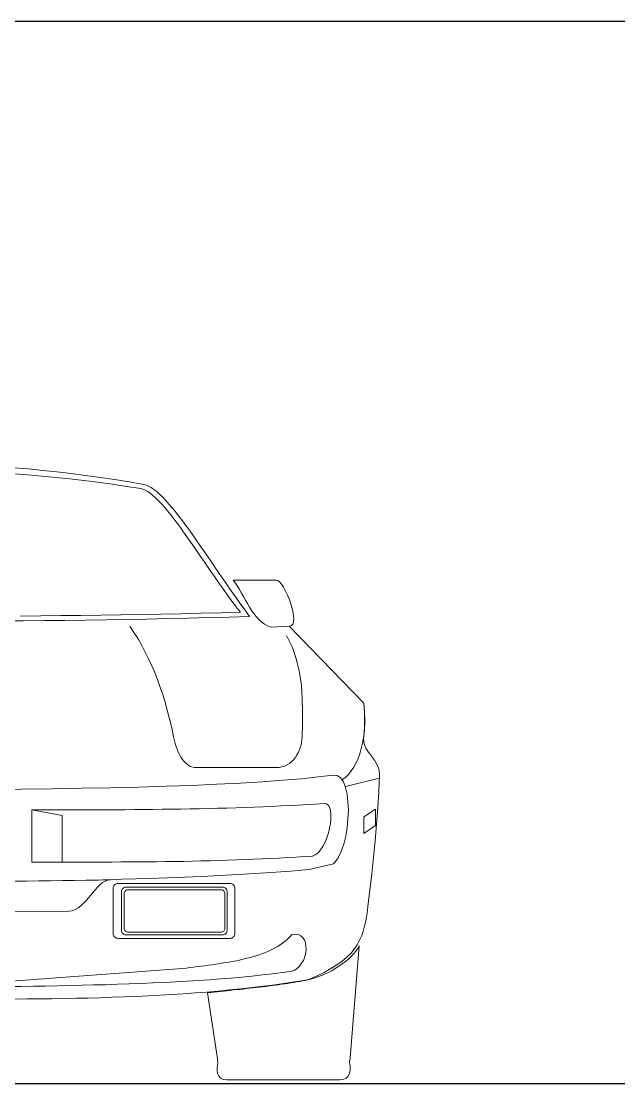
# Model space of a CAD drawing. Header units: millimetres. Extents: x 587797 to 2274247, y 1711 to 439204.
# Drawn here: x 1024845 to 1026785, y 283670 to 287120 of the extents above; entities that cross this region are included whole.
import ezdxf

# ---------------------------------------------------------------- set-up
doc = ezdxf.new("R2010")
doc.units = ezdxf.units.MM
doc.layers.add('finiture', color=7, linetype='Continuous', lineweight=20)

msp = doc.modelspace()

# ---------------------------------------------------------------- linework, layer by layer
for p, q in [((971939.651, 287119.666, 442.155), (1042638.019, 287119.666, 442.155)), ((1042868.164, 283669.666, 442.155), (971709.651, 283669.666, 442.155))]:
    msp.add_line(p, q)
at = {"layer": 'finiture'}
for p, q in [((1024868.749, 285665.801, 442.155), (1024823.103, 285669.41, 442.155)), ((1024914.819, 285661.404, 442.155), (1024868.749, 285665.801, 442.155)), ((1024960.875, 285656.596, 442.155), (1024914.819, 285661.404, 442.155)), ((1024866.747, 285646.982, 442.155), (1024821.89, 285650.181, 442.155)), ((1024911.604, 285642.978, 442.155), (1024866.747, 285646.982, 442.155)), ((1024956.871, 285638.565, 442.155), (1024911.604, 285642.978, 442.155)), ((1025002.516, 285633.758, 442.155), (1024956.871, 285638.565, 442.155)), ((1025006.93, 285650.985, 442.155), (1024960.875, 285656.596, 442.155)), ((1025048.178, 285628.557, 442.155), (1025002.516, 285633.758, 442.155)), ((1025053.789, 285644.98, 442.155), (1025006.93, 285650.985, 442.155)), ((1025093.839, 285622.551, 442.155), (1025048.178, 285628.557, 442.155)), ((1025100.648, 285638.565, 442.155), (1025053.789, 285644.98, 442.155)), ((1025147.901, 285631.756, 442.155), (1025100.648, 285638.565, 442.155)), ((1025195.169, 285623.749, 442.155), (1025147.901, 285631.756, 442.155)), ((1025139.894, 285616.137, 442.155), (1025093.839, 285622.551, 442.155)), ((1025186.359, 285609.328, 442.155), (1025139.894, 285616.137, 442.155)), ((1025232.808, 285602.125, 442.155), (1025186.359, 285609.328, 442.155)), ((1025243.226, 285615.742, 442.155), (1025195.169, 285623.749, 442.155)), ((1025240.011, 285600.517, 442.155), (1025232.808, 285602.125, 442.155)), ((1025247.624, 285597.317, 442.155), (1025240.011, 285600.517, 442.155)), ((1025250.839, 285613.741, 442.155), (1025243.226, 285615.742, 442.155)), ((1025255.631, 285592.51, 442.155), (1025247.624, 285597.317, 442.155)), ((1025258.436, 285610.541, 442.155), (1025250.839, 285613.741, 442.155)), ((1025263.653, 285586.899, 442.155), (1025255.631, 285592.51, 442.155)), ((1025266.853, 285605.734, 442.155), (1025258.436, 285610.541, 442.155)), ((1025275.663, 285599.729, 442.155), (1025266.853, 285605.734, 442.155)), ((1025284.868, 285592.51, 442.155), (1025275.663, 285599.729, 442.155)), ((1025294.089, 285583.699, 442.155), (1025284.868, 285592.51, 442.155)), ((1025272.464, 285580.09, 442.155), (1025263.653, 285586.899, 442.155)), ((1025281.274, 285572.083, 442.155), (1025272.464, 285580.09, 442.155)), ((1025290.479, 285562.878, 442.155), (1025281.274, 285572.083, 442.155)), ((1025300.094, 285552.87, 442.155), (1025290.479, 285562.878, 442.155)), ((1025304.097, 285574.085, 442.155), (1025294.089, 285583.699, 442.155)), ((1025314.106, 285563.682, 442.155), (1025304.097, 285574.085, 442.155)), ((1025324.524, 285552.066, 442.155), (1025314.106, 285563.682, 442.155)), ((1025309.708, 285542.057, 442.155), (1025300.094, 285552.87, 442.155)), ((1025319.717, 285530.031, 442.155), (1025309.708, 285542.057, 442.155)), ((1025329.725, 285517.627, 442.155), (1025319.717, 285530.031, 442.155)), ((1025334.942, 285539.646, 442.155), (1025324.524, 285552.066, 442.155)), ((1025345.755, 285526.438, 442.155), (1025334.942, 285539.646, 442.155)), ((1025356.961, 285512.41, 442.155), (1025345.755, 285526.438, 442.155)), ((1025340.144, 285504.403, 442.155), (1025329.725, 285517.627, 442.155)), ((1025350.562, 285490.391, 442.155), (1025340.144, 285504.403, 442.155)), ((1025361.374, 285475.969, 442.155), (1025350.562, 285490.391, 442.155)), ((1025368.183, 285497.594, 442.155), (1025356.961, 285512.41, 442.155)), ((1025379.39, 285482.369, 442.155), (1025368.183, 285497.594, 442.155)), ((1025372.187, 285461.154, 442.155), (1025361.374, 285475.969, 442.155)), ((1025382.999, 285445.534, 442.155), (1025372.187, 285461.154, 442.155)), ((1025391.006, 285466.749, 442.155), (1025379.39, 285482.369, 442.155)), ((1025402.622, 285450.341, 442.155), (1025391.006, 285466.749, 442.155)), ((1025393.812, 285429.914, 442.155), (1025382.999, 285445.534, 442.155)), ((1025405.018, 285413.885, 442.155), (1025393.812, 285429.914, 442.155)), ((1025414.239, 285433.918, 442.155), (1025402.622, 285450.341, 442.155)), ((1025426.249, 285416.69, 442.155), (1025414.239, 285433.918, 442.155)), ((1025416.24, 285397.871, 442.155), (1025405.018, 285413.885, 442.155)), ((1025427.053, 285381.448, 442.155), (1025416.24, 285397.871, 442.155)), ((1025437.865, 285399.873, 442.155), (1025426.249, 285416.69, 442.155)), ((1025449.875, 285382.252, 442.155), (1025437.865, 285399.873, 442.155)), ((1025438.259, 285365.434, 442.155), (1025427.053, 285381.448, 442.155)), ((1025449.481, 285349.01, 442.155), (1025438.259, 285365.434, 442.155)), ((1025461.901, 285365.024, 442.155), (1025449.875, 285382.252, 442.155)), ((1025473.518, 285347.403, 442.155), (1025461.901, 285365.024, 442.155)), ((1025460.688, 285332.587, 442.155), (1025449.481, 285349.01, 442.155)), ((1025471.91, 285316.573, 442.155), (1025460.688, 285332.587, 442.155)), ((1025482.722, 285300.544, 442.155), (1025471.91, 285316.573, 442.155)), ((1025485.528, 285330.191, 442.155), (1025473.518, 285347.403, 442.155)), ((1025497.144, 285312.57, 442.155), (1025485.528, 285330.191, 442.155)), ((1025493.535, 285284.924, 442.155), (1025482.722, 285300.544, 442.155)), ((1025504.347, 285269.714, 442.155), (1025493.535, 285284.924, 442.155)), ((1025508.76, 285295.737, 442.155), (1025497.144, 285312.57, 442.155)), ((1025520.361, 285278.919, 442.155), (1025508.76, 285295.737, 442.155)), ((1025540, 285295.343, 442.155), (1025532.387, 285305.351, 442.155)), ((1025532.387, 285305.351, 442.155), (1025673.358, 285305.351, 442.155)), ((1025546.809, 285284.924, 442.155), (1025540, 285295.343, 442.155)), ((1025553.618, 285274.112, 442.155), (1025546.809, 285284.924, 442.155)), ((1025673.358, 285305.351, 442.155), (1025678.165, 285303.759, 442.155)), ((1025678.165, 285303.759, 442.155), (1025683.776, 285298.952, 442.155)), ((1025683.776, 285298.952, 442.155), (1025689.781, 285291.733, 442.155)), ((1025689.781, 285291.733, 442.155), (1025696.18, 285282.119, 442.155)), ((1025696.18, 285282.119, 442.155), (1025702.201, 285270.912, 442.155)), ((1025515.159, 285254.899, 442.155), (1025504.347, 285269.714, 442.155)), ((1025525.578, 285240.477, 442.155), (1025515.159, 285254.899, 442.155)), ((1025531.977, 285262.102, 442.155), (1025520.361, 285278.919, 442.155)), ((1025543.199, 285246.088, 442.155), (1025531.977, 285262.102, 442.155)), ((1025554.012, 285230.468, 442.155), (1025543.199, 285246.088, 442.155)), ((1025560.017, 285262.905, 442.155), (1025553.618, 285274.112, 442.155)), ((1025566.432, 285251.683, 442.155), (1025560.017, 285262.905, 442.155)), ((1025572.831, 285240.067, 442.155), (1025566.432, 285251.683, 442.155)), ((1025702.201, 285270.912, 442.155), (1025708.206, 285258.098, 442.155)), ((1025708.206, 285258.098, 442.155), (1025714.212, 285244.48, 442.155)), ((1025535.98, 285226.859, 442.155), (1025525.578, 285240.477, 442.155)), ((1025546.399, 285213.635, 442.155), (1025535.98, 285226.859, 442.155)), ((1025556.407, 285201.231, 442.155), (1025546.399, 285213.635, 442.155)), ((1025565.218, 285215.637, 442.155), (1025554.012, 285230.468, 442.155)), ((1025575.636, 285200.821, 442.155), (1025565.218, 285215.637, 442.155)), ((1025579.246, 285228.861, 442.155), (1025572.831, 285240.067, 442.155)), ((1025585.645, 285217.638, 442.155), (1025579.246, 285228.861, 442.155)), ((1025592.454, 285206.826, 442.155), (1025585.645, 285217.638, 442.155)), ((1025714.212, 285244.48, 442.155), (1025719.413, 285230.862, 442.155)), ((1025719.413, 285230.862, 442.155), (1025723.826, 285216.85, 442.155)), ((1025723.826, 285216.85, 442.155), (1025727.026, 285203.232, 442.155)), ((1024842.317, 285188.417, 442.155), (1024908.01, 285188.811, 442.155)), ((1024908.01, 285188.811, 442.155), (1024973.279, 285189.614, 442.155)), ((1024973.279, 285189.614, 442.155), (1025038.563, 285190.418, 442.155)), ((1025038.563, 285190.418, 442.155), (1025103.847, 285191.206, 442.155)), ((1025103.847, 285191.206, 442.155), (1025168.722, 285192.42, 442.155)), ((1025120.271, 285175.996, 442.155), (1025187.147, 285177.194, 442.155)), ((1025168.722, 285192.42, 442.155), (1025234.006, 285193.618, 442.155)), ((1025187.147, 285177.194, 442.155), (1025253.629, 285178.392, 442.155)), ((1025234.006, 285193.618, 442.155), (1025298.486, 285194.816, 442.155)), ((1025253.629, 285178.392, 442.155), (1025320.521, 285180, 442.155)), ((1025298.486, 285194.816, 442.155), (1025363.376, 285196.014, 442.155)), ((1025320.521, 285180, 442.155), (1025387.003, 285181.608, 442.155)), ((1025363.376, 285196.014, 442.155), (1025427.856, 285197.621, 442.155)), ((1025387.003, 285181.608, 442.155), (1025453.485, 285183.199, 442.155)), ((1025427.856, 285197.621, 442.155), (1025492.337, 285199.229, 442.155)), ((1025453.485, 285183.199, 442.155), (1025519.967, 285185.201, 442.155)), ((1025492.337, 285199.229, 442.155), (1025556.407, 285201.231, 442.155)), ((1025519.967, 285185.201, 442.155), (1025586.055, 285187.203, 442.155)), ((1025586.055, 285187.203, 442.155), (1025575.636, 285200.821, 442.155)), ((1025599.673, 285196.423, 442.155), (1025592.454, 285206.826, 442.155)), ((1025607.27, 285186.809, 442.155), (1025599.673, 285196.423, 442.155)), ((1025615.686, 285177.588, 442.155), (1025607.27, 285186.809, 442.155)), ((1025624.497, 285169.582, 442.155), (1025615.686, 285177.588, 442.155)), ((1025727.026, 285203.232, 442.155), (1025729.027, 285190.418, 442.155)), ((1025729.027, 285190.418, 442.155), (1025729.831, 285179.196, 442.155)), ((1025729.831, 285179.196, 442.155), (1025729.027, 285169.582, 442.155)), ((1024784.645, 285172.387, 442.155), (1024851.931, 285173.191, 442.155)), ((1024851.931, 285173.191, 442.155), (1024919.217, 285173.585, 442.155)), ((1024919.217, 285173.585, 442.155), (1024986.109, 285174.389, 442.155)), ((1024986.109, 285174.389, 442.155), (1025053.379, 285175.193, 442.155)), ((1025053.379, 285175.193, 442.155), (1025120.271, 285175.996, 442.155)), ((1025197.171, 285155.16, 442.155), (1025210.789, 285134.749, 442.155)), ((1025634.112, 285162.378, 442.155), (1025624.497, 285169.582, 442.155)), ((1025644.53, 285156.767, 442.155), (1025634.112, 285162.378, 442.155)), ((1025655.736, 285151.96, 442.155), (1025644.53, 285156.767, 442.155)), ((1025715.015, 285155.16, 442.155), (1025655.736, 285151.96, 442.155)), ((1025721.824, 285157.177, 442.155), (1025715.015, 285155.16, 442.155)), ((1025715.015, 285155.16, 442.155), (1025957.317, 284905.261, 442.155)), ((1025726.632, 285161.969, 442.155), (1025721.824, 285157.177, 442.155)), ((1025729.027, 285169.582, 442.155), (1025726.632, 285161.969, 442.155)), ((1025210.789, 285134.749, 442.155), (1025223.997, 285113.912, 442.155)), ((1025223.997, 285113.912, 442.155), (1025236.007, 285092.697, 442.155)), ((1025725.418, 285086.282, 442.155), (1025706.205, 285124.724, 442.155)), ((1025236.007, 285092.697, 442.155), (1025247.624, 285071.056, 442.155)), ((1025739.036, 285045.838, 442.155), (1025725.418, 285086.282, 442.155)), ((1025247.624, 285071.056, 442.155), (1025258.436, 285049.038, 442.155)), ((1025258.436, 285049.038, 442.155), (1025268.46, 285027.003, 442.155)), ((1025748.256, 285004.574, 442.155), (1025739.036, 285045.838, 442.155)), ((1025268.46, 285027.003, 442.155), (1025278.059, 285004.574, 442.155)), ((1025278.059, 285004.574, 442.155), (1025286.87, 284982.146, 442.155)), ((1025754.262, 284962.523, 442.155), (1025748.256, 285004.574, 442.155)), ((1025286.87, 284982.146, 442.155), (1025295.286, 284959.323, 442.155)), ((1025295.286, 284959.323, 442.155), (1025303.293, 284936.5, 442.155)), ((1025303.293, 284936.5, 442.155), (1025310.512, 284913.268, 442.155)), ((1025757.067, 284920.077, 442.155), (1025754.262, 284962.523, 442.155)), ((1025310.512, 284913.268, 442.155), (1025316.911, 284890.035, 442.155)), ((1025757.871, 284878.025, 442.155), (1025757.067, 284920.077, 442.155)), ((1025959.713, 284876.023, 442.155), (1025957.317, 284905.261, 442.155)), ((1025316.911, 284890.035, 442.155), (1025323.326, 284866.803, 442.155)), ((1025323.326, 284866.803, 442.155), (1025328.922, 284843.176, 442.155)), ((1025757.461, 284836.777, 442.155), (1025757.871, 284878.025, 442.155)), ((1025957.317, 284899.24, 442.155), (1025958.909, 284882.029, 442.155)), ((1025958.909, 284882.029, 442.155), (1025959.713, 284864.407, 442.155)), ((1025960.517, 284846.786, 442.155), (1025959.713, 284876.023, 442.155)), ((1025328.922, 284843.176, 442.155), (1025334.533, 284819.944, 442.155)), ((1025756.657, 284796.318, 442.155), (1025757.461, 284836.777, 442.155)), ((1025959.319, 284817.942, 442.155), (1025960.517, 284846.786, 442.155)), ((1025959.713, 284846.376, 442.155), (1025959.319, 284828.361, 442.155)), ((1025959.713, 284864.407, 442.155), (1025959.713, 284846.376, 442.155)), ((1025334.533, 284819.944, 442.155), (1025339.34, 284796.318, 442.155)), ((1025957.711, 284810.329, 442.155), (1025955.709, 284792.708, 442.155)), ((1025956.119, 284789.115, 442.155), (1025959.319, 284817.942, 442.155)), ((1025959.319, 284828.361, 442.155), (1025957.711, 284810.329, 442.155)), ((1025339.34, 284796.318, 442.155), (1025341.342, 284787.507, 442.155)), ((1025341.342, 284787.507, 442.155), (1025343.753, 284778.696, 442.155)), ((1025343.753, 284778.696, 442.155), (1025346.149, 284769.885, 442.155)), ((1025346.149, 284769.885, 442.155), (1025349.348, 284761.075, 442.155)), ((1025750.652, 284760.681, 442.155), (1025753.458, 284769.491, 442.155)), ((1025753.458, 284769.491, 442.155), (1025755.065, 284778.302, 442.155)), ((1025755.065, 284778.302, 442.155), (1025756.263, 284787.507, 442.155)), ((1025756.263, 284787.507, 442.155), (1025756.657, 284796.318, 442.155)), ((1025952.51, 284775.087, 442.155), (1025948.9, 284757.875, 442.155)), ((1025955.709, 284792.708, 442.155), (1025952.51, 284775.087, 442.155)), ((1025957.711, 284773.495, 442.155), (1025956.119, 284789.115, 442.155)), ((1025963.716, 284759.467, 442.155), (1025957.711, 284773.495, 442.155)), ((1025349.348, 284761.075, 442.155), (1025352.564, 284752.658, 442.155)), ((1025352.564, 284752.658, 442.155), (1025355.763, 284744.257, 442.155)), ((1025355.763, 284744.257, 442.155), (1025359.767, 284736.644, 442.155)), ((1025359.767, 284736.644, 442.155), (1025364.18, 284729.032, 442.155)), ((1025364.18, 284729.032, 442.155), (1025368.577, 284722.223, 442.155)), ((1025734.229, 284728.228, 442.155), (1025739.036, 284735.841, 442.155)), ((1025739.036, 284735.841, 442.155), (1025743.843, 284743.847, 442.155)), ((1025743.843, 284743.847, 442.155), (1025747.453, 284751.87, 442.155)), ((1025747.453, 284751.87, 442.155), (1025750.652, 284760.681, 442.155)), ((1025944.093, 284741.452, 442.155), (1025938.498, 284725.832, 442.155)), ((1025948.9, 284757.875, 442.155), (1025944.093, 284741.452, 442.155)), ((1025972.133, 284746.259, 442.155), (1025963.716, 284759.467, 442.155)), ((1025982.141, 284733.445, 442.155), (1025972.133, 284746.259, 442.155)), ((1025992.15, 284719.827, 442.155), (1025982.141, 284733.445, 442.155)), ((1025368.577, 284722.223, 442.155), (1025373.779, 284715.824, 442.155)), ((1025373.779, 284715.824, 442.155), (1025379.39, 284710.212, 442.155)), ((1025379.39, 284710.212, 442.155), (1025385.395, 284705.405, 442.155)), ((1025385.395, 284705.405, 442.155), (1025391.81, 284701.402, 442.155)), ((1025391.81, 284701.402, 442.155), (1025399.013, 284698.596, 442.155)), ((1025399.013, 284698.596, 442.155), (1025406.626, 284696.989, 442.155)), ((1025406.626, 284696.989, 442.155), (1025414.633, 284696.2, 442.155)), ((1025414.633, 284696.2, 442.155), (1025673.358, 284696.2, 442.155)), ((1025673.358, 284696.2, 442.155), (1025682.578, 284696.989, 442.155)), ((1025682.578, 284696.989, 442.155), (1025691.389, 284698.596, 442.155)), ((1025691.389, 284698.596, 442.155), (1025699.79, 284701.402, 442.155)), ((1025699.79, 284701.402, 442.155), (1025707.797, 284705.011, 442.155)), ((1025707.797, 284705.011, 442.155), (1025715.409, 284709.818, 442.155)), ((1025715.409, 284709.818, 442.155), (1025722.218, 284715.414, 442.155)), ((1025722.218, 284715.414, 442.155), (1025728.224, 284721.419, 442.155)), ((1025728.224, 284721.419, 442.155), (1025734.229, 284728.228, 442.155)), ((1025924.88, 284697.792, 442.155), (1025916.463, 284685.388, 442.155)), ((1025932.083, 284711.41, 442.155), (1025924.88, 284697.792, 442.155)), ((1025938.498, 284725.832, 442.155), (1025932.083, 284711.41, 442.155)), ((1026000.567, 284705.405, 442.155), (1025992.15, 284719.827, 442.155)), ((1026006.572, 284689.391, 442.155), (1026000.567, 284705.405, 442.155)), ((1025754.671, 284660.154, 442.155), (1025694.194, 284654.937, 442.155)), ((1025809.127, 284665.749, 442.155), (1025754.671, 284660.154, 442.155)), ((1025857.2, 284671.77, 442.155), (1025809.127, 284665.749, 442.155)), ((1025870.408, 284670.556, 442.155), (1025857.2, 284671.77, 442.155)), ((1025881.63, 284663.353, 442.155), (1025870.408, 284670.556, 442.155)), ((1025890.835, 284649.736, 442.155), (1025881.63, 284663.353, 442.155)), ((1025897.234, 284664.551, 442.155), (1025886.028, 284656.939, 442.155)), ((1025907.258, 284674.166, 442.155), (1025897.234, 284664.551, 442.155)), ((1025897.644, 284634.51, 442.155), (1026006.982, 284661.746, 442.155)), ((1025916.463, 284685.388, 442.155), (1025907.258, 284674.166, 442.155)), ((1026005.374, 284618.89, 442.155), (1026007.77, 284671.36, 442.155)), ((1026007.77, 284671.36, 442.155), (1026006.572, 284689.391, 442.155)), ((1024846.336, 284626.109, 442.155), (1024746.613, 284625.305, 442.155)), ((1024944.861, 284627.307, 442.155), (1024846.336, 284626.109, 442.155)), ((1025040.975, 284628.915, 442.155), (1024944.861, 284627.307, 442.155)), ((1025135.087, 284630.506, 442.155), (1025040.975, 284628.915, 442.155)), ((1025226.803, 284632.918, 442.155), (1025135.087, 284630.506, 442.155)), ((1025314.91, 284635.724, 442.155), (1025226.803, 284632.918, 442.155)), ((1025399.817, 284638.529, 442.155), (1025314.91, 284635.724, 442.155)), ((1025480.327, 284642.123, 442.155), (1025399.817, 284638.529, 442.155)), ((1025556.817, 284646.126, 442.155), (1025480.327, 284642.123, 442.155)), ((1025628.106, 284650.13, 442.155), (1025556.817, 284646.126, 442.155)), ((1025694.194, 284654.937, 442.155), (1025628.106, 284650.13, 442.155)), ((1025897.644, 284632.114, 442.155), (1025890.835, 284649.736, 442.155)), ((1025902.845, 284610.08, 442.155), (1025897.644, 284632.114, 442.155)), ((1025905.651, 284585.255, 442.155), (1025902.845, 284610.08, 442.155)), ((1026002.174, 284565.632, 442.155), (1026005.374, 284618.89, 442.155)), ((1024879.561, 284389.024, 442.155), (1024879.561, 284559.217, 442.155)), ((1024879.561, 284559.217, 442.155), (1024909.208, 284559.217, 442.155)), ((1024879.561, 284389.828, 442.155), (1024879.561, 284558.823, 442.155)), ((1024879.561, 284558.823, 442.155), (1024978.086, 284540.398, 442.155)), ((1024909.208, 284559.217, 442.155), (1024939.25, 284559.217, 442.155)), ((1024939.25, 284559.217, 442.155), (1024969.275, 284559.217, 442.155)), ((1024969.275, 284559.217, 442.155), (1024999.317, 284559.217, 442.155)), ((1024999.317, 284559.217, 442.155), (1025029.358, 284559.217, 442.155)), ((1025029.358, 284559.217, 442.155), (1025059.4, 284559.217, 442.155)), ((1025059.4, 284559.217, 442.155), (1025089.835, 284559.217, 442.155)), ((1025089.835, 284559.217, 442.155), (1025120.271, 284559.217, 442.155)), ((1025120.271, 284559.217, 442.155), (1025150.706, 284559.627, 442.155)), ((1025150.706, 284559.627, 442.155), (1025180.748, 284559.627, 442.155)), ((1025180.748, 284559.627, 442.155), (1025211.183, 284560.021, 442.155)), ((1025211.183, 284560.021, 442.155), (1025241.619, 284560.021, 442.155)), ((1025241.619, 284560.021, 442.155), (1025272.054, 284560.431, 442.155)), ((1025272.054, 284560.431, 442.155), (1025302.489, 284560.825, 442.155)), ((1025302.489, 284560.825, 442.155), (1025332.531, 284561.219, 442.155)), ((1025332.531, 284561.219, 442.155), (1025362.966, 284561.629, 442.155)), ((1025362.966, 284561.629, 442.155), (1025393.008, 284562.023, 442.155)), ((1025393.008, 284562.023, 442.155), (1025423.049, 284562.827, 442.155)), ((1025423.049, 284562.827, 442.155), (1025453.091, 284563.236, 442.155)), ((1025453.091, 284563.236, 442.155), (1025483.116, 284564.024, 442.155)), ((1025483.116, 284564.024, 442.155), (1025512.764, 284564.828, 442.155)), ((1025512.764, 284564.828, 442.155), (1025542.395, 284565.632, 442.155)), ((1025542.395, 284565.632, 442.155), (1025571.633, 284566.83, 442.155)), ((1025571.633, 284566.83, 442.155), (1025601.265, 284567.634, 442.155)), ((1025601.265, 284567.634, 442.155), (1025630.108, 284568.832, 442.155)), ((1025630.108, 284568.832, 442.155), (1025658.936, 284570.03, 442.155)), ((1025658.936, 284570.03, 442.155), (1025687.779, 284571.637, 442.155)), ((1025687.779, 284571.637, 442.155), (1025716.213, 284572.835, 442.155)), ((1025716.213, 284572.835, 442.155), (1025744.647, 284574.443, 442.155)), ((1025744.647, 284574.443, 442.155), (1025772.687, 284576.05, 442.155)), ((1025772.687, 284576.05, 442.155), (1025800.317, 284577.642, 442.155)), ((1025800.317, 284577.642, 442.155), (1025827.947, 284579.644, 442.155)), ((1025827.947, 284579.644, 442.155), (1025835.969, 284578.446, 442.155)), ((1025835.969, 284578.446, 442.155), (1025841.974, 284573.639, 442.155)), ((1025841.974, 284573.639, 442.155), (1025846.372, 284566.026, 442.155)), ((1025846.372, 284566.026, 442.155), (1025849.177, 284556.018, 442.155)), ((1025849.177, 284556.018, 442.155), (1025850.375, 284543.598, 442.155)), ((1025906.849, 284558.429, 442.155), (1025905.651, 284585.255, 442.155)), ((1025905.651, 284530.389, 442.155), (1025906.849, 284558.429, 442.155)), ((1025994.561, 284561.629, 442.155), (1025957.317, 284536, 442.155)), ((1025994.561, 284507.977, 442.155), (1025994.561, 284561.629, 442.155)), ((1025998.171, 284512.374, 442.155), (1026002.174, 284565.632, 442.155)), ((1024978.086, 284540.398, 442.155), (1024978.086, 284388.63, 442.155)), ((1025850.375, 284529.98, 442.155), (1025848.783, 284515.18, 442.155)), ((1025850.375, 284543.598, 442.155), (1025850.375, 284529.98, 442.155)), ((1025903.255, 284501.971, 442.155), (1025905.651, 284530.389, 442.155)), ((1025957.317, 284536, 442.155), (1025957.317, 284482.348, 442.155)), ((1025845.978, 284499.56, 442.155), (1025841.974, 284483.94, 442.155)), ((1025848.783, 284515.18, 442.155), (1025845.978, 284499.56, 442.155)), ((1025898.448, 284473.932, 442.155), (1025903.255, 284501.971, 442.155)), ((1025957.317, 284482.348, 442.155), (1025994.561, 284507.977, 442.155)), ((1025993.364, 284458.706, 442.155), (1025998.171, 284512.374, 442.155)), ((1025831.162, 284453.915, 442.155), (1025824.353, 284440.297, 442.155)), ((1025837.167, 284468.321, 442.155), (1025831.162, 284453.915, 442.155)), ((1025841.974, 284483.94, 442.155), (1025837.167, 284468.321, 442.155)), ((1025892.033, 284447.894, 442.155), (1025898.448, 284473.932, 442.155)), ((1025988.147, 284405.054, 442.155), (1025993.364, 284458.706, 442.155)), ((1025808.323, 284419.46, 442.155), (1025799.513, 284412.651, 442.155)), ((1025816.74, 284428.68, 442.155), (1025808.323, 284419.46, 442.155)), ((1025824.353, 284440.297, 442.155), (1025816.74, 284428.68, 442.155)), ((1025874.017, 284403.446, 442.155), (1025884.026, 284423.873, 442.155)), ((1025884.026, 284423.873, 442.155), (1025892.033, 284447.894, 442.155)), ((1024978.086, 284388.63, 442.155), (1024879.561, 284389.828, 442.155)), ((1024908.01, 284389.024, 442.155), (1024879.561, 284389.024, 442.155)), ((1024936.838, 284389.024, 442.155), (1024908.01, 284389.024, 442.155)), ((1024965.682, 284389.024, 442.155), (1024936.838, 284389.024, 442.155)), ((1024994.51, 284389.024, 442.155), (1024965.682, 284389.024, 442.155)), ((1025023.353, 284389.024, 442.155), (1024994.51, 284389.024, 442.155)), ((1025052.181, 284389.024, 442.155), (1025023.353, 284389.024, 442.155)), ((1025081.419, 284389.434, 442.155), (1025052.181, 284389.024, 442.155)), ((1025110.262, 284389.434, 442.155), (1025081.419, 284389.434, 442.155)), ((1025139.5, 284389.434, 442.155), (1025110.262, 284389.434, 442.155)), ((1025168.328, 284389.828, 442.155), (1025139.5, 284389.434, 442.155)), ((1025197.565, 284389.828, 442.155), (1025168.328, 284389.828, 442.155)), ((1025226.803, 284390.222, 442.155), (1025197.565, 284389.828, 442.155)), ((1025255.631, 284390.222, 442.155), (1025226.803, 284390.222, 442.155)), ((1025284.868, 284390.632, 442.155), (1025255.631, 284390.222, 442.155)), ((1025313.712, 284391.026, 442.155), (1025284.868, 284390.632, 442.155)), ((1025342.949, 284391.436, 442.155), (1025313.712, 284391.026, 442.155)), ((1025371.777, 284391.83, 442.155), (1025342.949, 284391.436, 442.155)), ((1025400.621, 284392.634, 442.155), (1025371.777, 284391.83, 442.155)), ((1025429.054, 284393.028, 442.155), (1025400.621, 284392.634, 442.155)), ((1025457.898, 284393.832, 442.155), (1025429.054, 284393.028, 442.155)), ((1025486.332, 284394.636, 442.155), (1025457.898, 284393.832, 442.155)), ((1025514.765, 284395.439, 442.155), (1025486.332, 284394.636, 442.155)), ((1025543.199, 284396.637, 442.155), (1025514.765, 284395.439, 442.155)), ((1025571.239, 284397.441, 442.155), (1025543.199, 284396.637, 442.155)), ((1025599.263, 284398.639, 442.155), (1025571.239, 284397.441, 442.155)), ((1025627.303, 284399.837, 442.155), (1025599.263, 284398.639, 442.155)), ((1025654.933, 284401.035, 442.155), (1025627.303, 284399.837, 442.155)), ((1025682.168, 284402.248, 442.155), (1025654.933, 284401.035, 442.155)), ((1025709.798, 284403.84, 442.155), (1025682.168, 284402.248, 442.155)), ((1025736.64, 284405.448, 442.155), (1025709.798, 284403.84, 442.155)), ((1025763.466, 284407.056, 442.155), (1025736.64, 284405.448, 442.155)), ((1025790.308, 284409.057, 442.155), (1025763.466, 284407.056, 442.155)), ((1025779.086, 284365.398, 442.155), (1025858.792, 284383.823, 442.155)), ((1025799.513, 284412.651, 442.155), (1025790.308, 284409.057, 442.155)), ((1025858.792, 284383.823, 442.155), (1025862.401, 284387.023, 442.155)), ((1025858.792, 284383.823, 442.155), (1025858.792, 284383.823, 442.155)), ((1025862.401, 284387.023, 442.155), (1025874.017, 284403.446, 442.155)), ((1025982.551, 284351.386, 442.155), (1025988.147, 284405.054, 442.155)), ((1025509.958, 284346.973, 442.155), (1025584.841, 284350.976, 442.155)), ((1025584.841, 284350.976, 442.155), (1025654.933, 284355.389, 442.155)), ((1025654.933, 284355.389, 442.155), (1025719.823, 284360.197, 442.155)), ((1025719.823, 284360.197, 442.155), (1025779.086, 284365.398, 442.155)), ((1025976.53, 284298.112, 442.155), (1025982.551, 284351.386, 442.155)), ((1024823.103, 284327.35, 442.155), (1024861.94, 284327.744, 442.155)), ((1024861.94, 284327.744, 442.155), (1024900.792, 284328.153, 442.155)), ((1024900.792, 284328.153, 442.155), (1024939.644, 284328.548, 442.155)), ((1024939.644, 284328.548, 442.155), (1024978.496, 284329.351, 442.155)), ((1024978.496, 284329.351, 442.155), (1025017.348, 284329.745, 442.155)), ((1025017.348, 284329.745, 442.155), (1025056.184, 284330.549, 442.155)), ((1025056.184, 284330.549, 442.155), (1025095.431, 284330.959, 442.155)), ((1025063.797, 284330.549, 442.155), (1025079.023, 284330.959, 442.155)), ((1025079.023, 284330.959, 442.155), (1025171.527, 284333.765, 442.155)), ((1025101.042, 284316.537, 442.155), (1025093.429, 284308.924, 442.155)), ((1025095.431, 284330.959, 442.155), (1025134.283, 284331.763, 442.155)), ((1025108.654, 284322.952, 442.155), (1025101.042, 284316.537, 442.155)), ((1025117.071, 284327.744, 442.155), (1025108.654, 284322.952, 442.155)), ((1025125.472, 284330.549, 442.155), (1025117.071, 284327.744, 442.155)), ((1025134.283, 284331.763, 442.155), (1025125.472, 284330.549, 442.155)), ((1025145.899, 284312.534, 442.155), (1025147.901, 284315.339, 442.155)), ((1025147.901, 284315.339, 442.155), (1025150.706, 284317.341, 442.155)), ((1025150.706, 284317.341, 442.155), (1025153.512, 284318.933, 442.155)), ((1025153.512, 284318.933, 442.155), (1025156.711, 284319.737, 442.155)), ((1025156.711, 284319.737, 442.155), (1025159.911, 284320.147, 442.155)), ((1025159.911, 284320.147, 442.155), (1025521.968, 284320.147, 442.155)), ((1025171.527, 284333.765, 442.155), (1025261.242, 284336.554, 442.155)), ((1025261.242, 284336.554, 442.155), (1025347.757, 284339.77, 442.155)), ((1025347.757, 284339.77, 442.155), (1025430.662, 284342.969, 442.155)), ((1025430.662, 284342.969, 442.155), (1025509.958, 284346.973, 442.155)), ((1025521.968, 284320.147, 442.155), (1025525.168, 284319.737, 442.155)), ((1025525.168, 284319.737, 442.155), (1025528.383, 284318.933, 442.155)), ((1025528.383, 284318.933, 442.155), (1025531.189, 284317.341, 442.155)), ((1025531.189, 284317.341, 442.155), (1025533.979, 284315.339, 442.155)), ((1025533.979, 284315.339, 442.155), (1025535.98, 284312.534, 442.155)), ((1025070.606, 284282.492, 442.155), (1025062.993, 284273.288, 442.155)), ((1025078.219, 284291.713, 442.155), (1025070.606, 284282.492, 442.155)), ((1025085.832, 284300.918, 442.155), (1025078.219, 284291.713, 442.155)), ((1025093.429, 284308.924, 442.155), (1025085.832, 284300.918, 442.155)), ((1025143.093, 284303.313, 442.155), (1025143.503, 284306.529, 442.155)), ((1025143.093, 284158.339, 442.155), (1025143.093, 284303.313, 442.155)), ((1025143.503, 284306.529, 442.155), (1025144.291, 284309.728, 442.155)), ((1025144.291, 284309.728, 442.155), (1025145.899, 284312.534, 442.155)), ((1025169.935, 284293.715, 442.155), (1025170.329, 284296.504, 442.155)), ((1025169.935, 284167.544, 442.155), (1025169.935, 284293.715, 442.155)), ((1025170.329, 284296.504, 442.155), (1025171.133, 284299.31, 442.155)), ((1025171.133, 284299.31, 442.155), (1025172.331, 284301.721, 442.155)), ((1025172.331, 284301.721, 442.155), (1025174.333, 284304.117, 442.155)), ((1025174.333, 284304.117, 442.155), (1025176.334, 284305.725, 442.155)), ((1025176.334, 284305.725, 442.155), (1025178.746, 284306.923, 442.155)), ((1025178.746, 284306.923, 442.155), (1025181.551, 284307.727, 442.155)), ((1025179.14, 284286.906, 442.155), (1025179.55, 284289.695, 442.155)), ((1025179.14, 284174.763, 442.155), (1025179.14, 284286.906, 442.155)), ((1025179.55, 284289.695, 442.155), (1025180.338, 284292.107, 442.155)), ((1025180.338, 284292.107, 442.155), (1025181.551, 284294.109, 442.155)), ((1025181.551, 284307.727, 442.155), (1025184.341, 284308.121, 442.155)), ((1025181.551, 284294.109, 442.155), (1025183.143, 284296.11, 442.155)), ((1025183.143, 284296.11, 442.155), (1025185.145, 284297.718, 442.155)), ((1025184.341, 284308.121, 442.155), (1025498.736, 284308.121, 442.155)), ((1025185.145, 284297.718, 442.155), (1025187.557, 284298.916, 442.155)), ((1025187.557, 284298.916, 442.155), (1025190.362, 284299.31, 442.155)), ((1025190.362, 284299.31, 442.155), (1025193.168, 284299.72, 442.155)), ((1025193.168, 284299.72, 442.155), (1025492.337, 284299.72, 442.155)), ((1025492.337, 284299.72, 442.155), (1025495.142, 284299.31, 442.155)), ((1025495.142, 284299.31, 442.155), (1025497.538, 284298.916, 442.155)), ((1025497.538, 284298.916, 442.155), (1025499.95, 284297.718, 442.155)), ((1025498.736, 284308.121, 442.155), (1025501.542, 284307.727, 442.155)), ((1025499.95, 284297.718, 442.155), (1025502.345, 284296.11, 442.155)), ((1025501.542, 284307.727, 442.155), (1025504.347, 284306.923, 442.155)), ((1025502.345, 284296.11, 442.155), (1025503.953, 284294.109, 442.155)), ((1025503.953, 284294.109, 442.155), (1025505.151, 284292.107, 442.155)), ((1025504.347, 284306.923, 442.155), (1025506.759, 284305.725, 442.155)), ((1025505.151, 284292.107, 442.155), (1025505.955, 284289.695, 442.155)), ((1025505.955, 284289.695, 442.155), (1025506.349, 284286.906, 442.155)), ((1025506.349, 284286.906, 442.155), (1025506.349, 284174.763, 442.155)), ((1025506.759, 284305.725, 442.155), (1025509.154, 284304.117, 442.155)), ((1025509.154, 284304.117, 442.155), (1025510.762, 284301.721, 442.155)), ((1025510.762, 284301.721, 442.155), (1025511.96, 284299.31, 442.155)), ((1025511.96, 284299.31, 442.155), (1025512.764, 284296.504, 442.155)), ((1025512.764, 284296.504, 442.155), (1025513.158, 284293.715, 442.155)), ((1025513.158, 284293.715, 442.155), (1025513.158, 284167.544, 442.155)), ((1025535.98, 284312.534, 442.155), (1025537.588, 284309.728, 442.155)), ((1025537.588, 284309.728, 442.155), (1025538.392, 284306.529, 442.155)), ((1025538.392, 284306.529, 442.155), (1025538.786, 284303.313, 442.155)), ((1025538.786, 284303.313, 442.155), (1025538.786, 284158.339, 442.155)), ((1025970.525, 284244.854, 442.155), (1025976.53, 284298.112, 442.155)), ((1025038.169, 284247.644, 442.155), (1025029.358, 284240.835, 442.155)), ((1025046.57, 284255.666, 442.155), (1025038.169, 284247.644, 442.155)), ((1025054.987, 284264.067, 442.155), (1025046.57, 284255.666, 442.155)), ((1025062.993, 284273.288, 442.155), (1025054.987, 284264.067, 442.155)), ((1024999.317, 284229.628, 442.155), (1024035.737, 284228.824, 442.155)), ((1025010.129, 284231.63, 442.155), (1024999.317, 284229.628, 442.155)), ((1025019.744, 284235.633, 442.155), (1025010.129, 284231.63, 442.155)), ((1025029.358, 284240.835, 442.155), (1025019.744, 284235.633, 442.155)), ((1025964.126, 284204, 442.155), (1025967.72, 284223.623, 442.155)), ((1025967.72, 284223.623, 442.155), (1025970.525, 284244.854, 442.155)), ((1025955.709, 284167.954, 442.155), (1025960.517, 284185.165, 442.155)), ((1025960.517, 284185.165, 442.155), (1025964.126, 284204, 442.155)), ((1025143.503, 284155.139, 442.155), (1025143.093, 284158.339, 442.155)), ((1025144.291, 284151.924, 442.155), (1025143.503, 284155.139, 442.155)), ((1025145.899, 284149.134, 442.155), (1025144.291, 284151.924, 442.155)), ((1025147.901, 284146.329, 442.155), (1025145.899, 284149.134, 442.155)), ((1025150.706, 284144.327, 442.155), (1025147.901, 284146.329, 442.155)), ((1025153.512, 284142.719, 442.155), (1025150.706, 284144.327, 442.155)), ((1025156.711, 284141.916, 442.155), (1025153.512, 284142.719, 442.155)), ((1025170.329, 284164.754, 442.155), (1025169.935, 284167.544, 442.155)), ((1025171.133, 284161.948, 442.155), (1025170.329, 284164.754, 442.155)), ((1025172.331, 284159.537, 442.155), (1025171.133, 284161.948, 442.155)), ((1025174.333, 284157.535, 442.155), (1025172.331, 284159.537, 442.155)), ((1025176.334, 284155.533, 442.155), (1025174.333, 284157.535, 442.155)), ((1025178.746, 284154.336, 442.155), (1025176.334, 284155.533, 442.155)), ((1025181.551, 284153.532, 442.155), (1025178.746, 284154.336, 442.155)), ((1025179.55, 284171.957, 442.155), (1025179.14, 284174.763, 442.155)), ((1025180.338, 284169.545, 442.155), (1025179.55, 284171.957, 442.155)), ((1025181.551, 284167.544, 442.155), (1025180.338, 284169.545, 442.155)), ((1025183.143, 284165.542, 442.155), (1025181.551, 284167.544, 442.155)), ((1025184.341, 284153.138, 442.155), (1025181.551, 284153.532, 442.155)), ((1025185.145, 284163.95, 442.155), (1025183.143, 284165.542, 442.155)), ((1025498.736, 284153.138, 442.155), (1025184.341, 284153.138, 442.155)), ((1025187.557, 284162.752, 442.155), (1025185.145, 284163.95, 442.155)), ((1025190.362, 284161.948, 442.155), (1025187.557, 284162.752, 442.155)), ((1025193.168, 284161.539, 442.155), (1025190.362, 284161.948, 442.155)), ((1025492.337, 284161.539, 442.155), (1025193.168, 284161.539, 442.155)), ((1025495.142, 284161.948, 442.155), (1025492.337, 284161.539, 442.155)), ((1025497.538, 284162.752, 442.155), (1025495.142, 284161.948, 442.155)), ((1025499.95, 284163.95, 442.155), (1025497.538, 284162.752, 442.155)), ((1025501.542, 284153.532, 442.155), (1025498.736, 284153.138, 442.155)), ((1025502.345, 284165.542, 442.155), (1025499.95, 284163.95, 442.155)), ((1025504.347, 284154.336, 442.155), (1025501.542, 284153.532, 442.155)), ((1025503.953, 284167.544, 442.155), (1025502.345, 284165.542, 442.155)), ((1025505.151, 284169.545, 442.155), (1025503.953, 284167.544, 442.155)), ((1025506.759, 284155.533, 442.155), (1025504.347, 284154.336, 442.155)), ((1025505.955, 284171.957, 442.155), (1025505.151, 284169.545, 442.155)), ((1025506.349, 284174.763, 442.155), (1025505.955, 284171.957, 442.155)), ((1025509.154, 284157.535, 442.155), (1025506.759, 284155.533, 442.155)), ((1025510.762, 284159.537, 442.155), (1025509.154, 284157.535, 442.155)), ((1025511.96, 284161.948, 442.155), (1025510.762, 284159.537, 442.155)), ((1025512.764, 284164.754, 442.155), (1025511.96, 284161.948, 442.155)), ((1025513.158, 284167.544, 442.155), (1025512.764, 284164.754, 442.155)), ((1025528.383, 284142.719, 442.155), (1025525.168, 284141.916, 442.155)), ((1025531.189, 284144.327, 442.155), (1025528.383, 284142.719, 442.155)), ((1025533.979, 284146.329, 442.155), (1025531.189, 284144.327, 442.155)), ((1025535.98, 284149.134, 442.155), (1025533.979, 284146.329, 442.155)), ((1025537.588, 284151.924, 442.155), (1025535.98, 284149.134, 442.155)), ((1025538.392, 284155.139, 442.155), (1025537.588, 284151.924, 442.155)), ((1025538.786, 284158.339, 442.155), (1025538.392, 284155.139, 442.155)), ((1025717.017, 284146.723, 442.155), (1025709.798, 284139.52, 442.155)), ((1025723.826, 284153.926, 442.155), (1025717.017, 284146.723, 442.155)), ((1025735.442, 284155.139, 442.155), (1025723.826, 284153.926, 442.155)), ((1025745.041, 284153.926, 442.155), (1025735.442, 284155.139, 442.155)), ((1025753.064, 284149.922, 442.155), (1025745.041, 284153.926, 442.155)), ((1025759.463, 284143.917, 442.155), (1025753.064, 284149.922, 442.155)), ((1025764.27, 284135.91, 442.155), (1025759.463, 284143.917, 442.155)), ((1025943.289, 284135.516, 442.155), (1025950.098, 284151.136, 442.155)), ((1025950.098, 284151.136, 442.155), (1025955.709, 284167.954, 442.155)), ((1025159.911, 284141.521, 442.155), (1025156.711, 284141.916, 442.155)), ((1025521.968, 284141.521, 442.155), (1025159.911, 284141.521, 442.155)), ((1025525.168, 284141.916, 442.155), (1025521.968, 284141.521, 442.155)), ((1025667.353, 284110.282, 442.155), (1025658.148, 284105.065, 442.155)), ((1025676.557, 284115.483, 442.155), (1025667.353, 284110.282, 442.155)), ((1025685.368, 284120.685, 442.155), (1025676.557, 284115.483, 442.155)), ((1025694.179, 284126.706, 442.155), (1025685.368, 284120.685, 442.155)), ((1025702.201, 284133.105, 442.155), (1025694.179, 284126.706, 442.155)), ((1025709.798, 284139.52, 442.155), (1025702.201, 284133.105, 442.155)), ((1025767.47, 284126.706, 442.155), (1025764.27, 284135.91, 442.155)), ((1025769.077, 284116.287, 442.155), (1025767.47, 284126.706, 442.155)), ((1025769.471, 284105.475, 442.155), (1025769.077, 284116.287, 442.155)), ((1025942.076, 284117.485, 442.155), (1025913.051, 283753.785, 442.155)), ((1025926.078, 284106.673, 442.155), (1025935.692, 284120.685, 442.155)), ((1025931.263, 284100.274, 442.155), (1025937.268, 284109.084, 442.155)), ((1025935.692, 284120.685, 442.155), (1025943.289, 284135.516, 442.155)), ((1025937.268, 284109.084, 442.155), (1025942.076, 284117.485, 442.155)), ((1025560.821, 284073.038, 442.155), (1025549.204, 284070.232, 442.155)), ((1025572.437, 284075.843, 442.155), (1025560.821, 284073.038, 442.155)), ((1025583.643, 284078.633, 442.155), (1025572.437, 284075.843, 442.155)), ((1025595.259, 284081.439, 442.155), (1025583.643, 284078.633, 442.155)), ((1025606.072, 284085.048, 442.155), (1025595.259, 284081.439, 442.155)), ((1025616.884, 284088.657, 442.155), (1025606.072, 284085.048, 442.155)), ((1025627.697, 284092.251, 442.155), (1025616.884, 284088.657, 442.155)), ((1025638.115, 284096.254, 442.155), (1025627.697, 284092.251, 442.155)), ((1025648.124, 284100.668, 442.155), (1025638.115, 284096.254, 442.155)), ((1025658.148, 284105.065, 442.155), (1025648.124, 284100.668, 442.155)), ((1025761.874, 284071.824, 442.155), (1025765.468, 284083.046, 442.155)), ((1025765.468, 284083.046, 442.155), (1025768.274, 284094.253, 442.155)), ((1025768.274, 284094.253, 442.155), (1025769.471, 284105.475, 442.155)), ((1025886.832, 284067.427, 442.155), (1025902.041, 284080.241, 442.155)), ((1025897.218, 284066.623, 442.155), (1025907.243, 284074.63, 442.155)), ((1025902.041, 284080.241, 442.155), (1025914.856, 284093.055, 442.155)), ((1025907.243, 284074.63, 442.155), (1025916.053, 284083.046, 442.155)), ((1025914.856, 284093.055, 442.155), (1025926.078, 284106.673, 442.155)), ((1025916.053, 284083.046, 442.155), (1025924.06, 284091.857, 442.155)), ((1025924.06, 284091.857, 442.155), (1025931.263, 284100.274, 442.155)), ((1025380.998, 284045.392, 442.155), (1024539.144, 283981.716, 442.155)), ((1025392.614, 284047, 442.155), (1025380.998, 284045.392, 442.155)), ((1025404.23, 284048.607, 442.155), (1025392.614, 284047, 442.155)), ((1025416.24, 284050.199, 442.155), (1025404.23, 284048.607, 442.155)), ((1025428.251, 284051.413, 442.155), (1025416.24, 284050.199, 442.155)), ((1025440.261, 284053.005, 442.155), (1025428.251, 284051.413, 442.155)), ((1025452.287, 284054.613, 442.155), (1025440.261, 284053.005, 442.155)), ((1025464.691, 284056.204, 442.155), (1025452.287, 284054.613, 442.155)), ((1025476.717, 284058.206, 442.155), (1025464.691, 284056.204, 442.155)), ((1025488.727, 284059.814, 442.155), (1025476.717, 284058.206, 442.155)), ((1025501.148, 284061.816, 442.155), (1025488.727, 284059.814, 442.155)), ((1025513.158, 284063.817, 442.155), (1025501.148, 284061.816, 442.155)), ((1025525.168, 284065.819, 442.155), (1025513.158, 284063.817, 442.155)), ((1025537.194, 284067.821, 442.155), (1025525.168, 284065.819, 442.155)), ((1025549.204, 284070.232, 442.155), (1025537.194, 284067.821, 442.155)), ((1025723.416, 284035.384, 442.155), (1025733.441, 284038.993, 442.155)), ((1025733.441, 284038.993, 442.155), (1025742.251, 284044.998, 442.155)), ((1025742.251, 284044.998, 442.155), (1025749.848, 284052.611, 442.155)), ((1025749.848, 284052.611, 442.155), (1025756.263, 284061.816, 442.155)), ((1025756.263, 284061.816, 442.155), (1025761.874, 284071.824, 442.155)), ((1025827.947, 284031.38, 442.155), (1025850.375, 284043.39, 442.155)), ((1025850.375, 284043.39, 442.155), (1025869.604, 284055.416, 442.155)), ((1025852.361, 284036.581, 442.155), (1025864.387, 284043.8, 442.155)), ((1025864.387, 284043.8, 442.155), (1025876.003, 284051.003, 442.155)), ((1025869.604, 284055.416, 442.155), (1025886.832, 284067.427, 442.155)), ((1025876.003, 284051.003, 442.155), (1025886.816, 284058.616, 442.155)), ((1025886.816, 284058.616, 442.155), (1025897.218, 284066.623, 442.155)), ((1025383.803, 284002.946, 442.155), (1025420.244, 284004.948, 442.155)), ((1025420.244, 284004.948, 442.155), (1025456.29, 284007.344, 442.155)), ((1025456.29, 284007.344, 442.155), (1025491.927, 284010.149, 442.155)), ((1025491.927, 284010.149, 442.155), (1025526.776, 284012.955, 442.155)), ((1025526.776, 284012.955, 442.155), (1025561.215, 284016.154, 442.155)), ((1025561.215, 284016.154, 442.155), (1025594.865, 284019.37, 442.155)), ((1025594.865, 284019.37, 442.155), (1025628.106, 284022.963, 442.155)), ((1025628.106, 284022.963, 442.155), (1025660.544, 284026.983, 442.155)), ((1025660.544, 284026.983, 442.155), (1025692.587, 284030.986, 442.155)), ((1025692.587, 284030.986, 442.155), (1025723.416, 284035.384, 442.155)), ((1025739.84, 284001.748, 442.155), (1025775.492, 284007.344, 442.155)), ((1025757.855, 284003.34, 442.155), (1025767.06, 284005.342, 442.155)), ((1025767.06, 284005.342, 442.155), (1025775.871, 284006.95, 442.155)), ((1025775.492, 284007.344, 442.155), (1025803.122, 284019.37, 442.155)), ((1025775.871, 284006.95, 442.155), (1025788.685, 284010.149, 442.155)), ((1025788.685, 284010.149, 442.155), (1025801.499, 284014.153, 442.155)), ((1025801.499, 284014.153, 442.155), (1025814.723, 284018.96, 442.155)), ((1025803.122, 284019.37, 442.155), (1025827.947, 284031.38, 442.155)), ((1025814.723, 284018.96, 442.155), (1025827.537, 284024.571, 442.155)), ((1025827.537, 284024.571, 442.155), (1025839.957, 284030.182, 442.155)), ((1025839.957, 284030.182, 442.155), (1025852.361, 284036.581, 442.155)), ((1024806.27, 283985.325, 442.155), (1024845.122, 283985.719, 442.155)), ((1024845.122, 283985.719, 442.155), (1024884.368, 283986.129, 442.155)), ((1024884.368, 283986.129, 442.155), (1024923.22, 283986.933, 442.155)), ((1024923.22, 283986.933, 442.155), (1024962.467, 283987.721, 442.155)), ((1024962.467, 283987.721, 442.155), (1025001.728, 283988.525, 442.155)), ((1025001.728, 283988.525, 442.155), (1025040.565, 283989.328, 442.155)), ((1025040.565, 283989.328, 442.155), (1025079.811, 283990.526, 442.155)), ((1025079.811, 283990.526, 442.155), (1025118.663, 283991.33, 442.155)), ((1025118.663, 283991.33, 442.155), (1025157.121, 283992.528, 442.155)), ((1025157.121, 283992.528, 442.155), (1025195.563, 283994.136, 442.155)), ((1025195.563, 283994.136, 442.155), (1025234.006, 283995.334, 442.155)), ((1025234.006, 283995.334, 442.155), (1025272.054, 283996.941, 442.155)), ((1025272.054, 283996.941, 442.155), (1025309.708, 283998.943, 442.155)), ((1025309.708, 283998.943, 442.155), (1025346.953, 284000.535, 442.155)), ((1025346.953, 284000.535, 442.155), (1025383.803, 284002.946, 442.155)), ((1025446.676, 283967.294, 442.155), (1025483.92, 283970.509, 442.155)), ((1025483.92, 283970.509, 442.155), (1025521.165, 283974.103, 442.155)), ((1025491.123, 283969.296, 442.155), (1025501.526, 283970.509, 442.155)), ((1025501.526, 283970.509, 442.155), (1025512.338, 283971.707, 442.155)), ((1025512.338, 283971.707, 442.155), (1025522.757, 283972.905, 442.155)), ((1025521.165, 283974.103, 442.155), (1025558.015, 283977.712, 442.155)), ((1025522.757, 283972.905, 442.155), (1025533.175, 283974.103, 442.155)), ((1025533.175, 283974.103, 442.155), (1025543.987, 283975.316, 442.155)), ((1025543.987, 283975.316, 442.155), (1025554.39, 283976.104, 442.155)), ((1025554.39, 283976.104, 442.155), (1025565.202, 283977.318, 442.155)), ((1025558.015, 283977.712, 442.155), (1025594.865, 283982.125, 442.155)), ((1025565.202, 283977.318, 442.155), (1025575.621, 283978.516, 442.155)), ((1025575.621, 283978.516, 442.155), (1025586.433, 283979.714, 442.155)), ((1025586.433, 283979.714, 442.155), (1025596.851, 283980.912, 442.155)), ((1025594.865, 283982.125, 442.155), (1025631.306, 283986.523, 442.155)), ((1025596.851, 283980.912, 442.155), (1025607.664, 283982.125, 442.155)), ((1025607.664, 283982.125, 442.155), (1025618.066, 283983.323, 442.155)), ((1025618.066, 283983.323, 442.155), (1025628.485, 283984.521, 442.155)), ((1025628.485, 283984.521, 442.155), (1025638.903, 283985.719, 442.155)), ((1025631.306, 283986.523, 442.155), (1025667.747, 283990.936, 442.155)), ((1025638.903, 283985.719, 442.155), (1025649.306, 283987.327, 442.155)), ((1025649.306, 283987.327, 442.155), (1025659.724, 283988.525, 442.155)), ((1025659.724, 283988.525, 442.155), (1025670.142, 283989.722, 442.155)), ((1025667.747, 283990.936, 442.155), (1025703.793, 283996.137, 442.155)), ((1025670.142, 283989.722, 442.155), (1025680.151, 283991.33, 442.155)), ((1025680.151, 283991.33, 442.155), (1025690.159, 283992.528, 442.155)), ((1025690.159, 283992.528, 442.155), (1025700.184, 283994.136, 442.155)), ((1025700.184, 283994.136, 442.155), (1025710.192, 283995.334, 442.155)), ((1025703.793, 283996.137, 442.155), (1025739.84, 284001.748, 442.155)), ((1025710.192, 283995.334, 442.155), (1025719.807, 283996.941, 442.155)), ((1025719.807, 283996.941, 442.155), (1025729.815, 283998.533, 442.155)), ((1025729.815, 283998.533, 442.155), (1025739.02, 284000.141, 442.155)), ((1025739.02, 284000.141, 442.155), (1025748.635, 284001.748, 442.155)), ((1025748.635, 284001.748, 442.155), (1025757.855, 284003.34, 442.155)), ((1024823.497, 283944.471, 442.155), (1024863.547, 283944.865, 442.155)), ((1024863.547, 283944.865, 442.155), (1024903.597, 283945.275, 442.155)), ((1024903.597, 283945.275, 442.155), (1024943.253, 283945.669, 442.155)), ((1024943.253, 283945.669, 442.155), (1024983.303, 283946.473, 442.155)), ((1024983.303, 283946.473, 442.155), (1025022.549, 283947.277, 442.155)), ((1025022.549, 283947.277, 442.155), (1025062.19, 283948.081, 442.155)), ((1025062.19, 283948.081, 442.155), (1025101.451, 283948.884, 442.155)), ((1025101.451, 283948.884, 442.155), (1025140.288, 283950.476, 442.155)), ((1025140.288, 283950.476, 442.155), (1025179.14, 283951.674, 442.155)), ((1025179.14, 283951.674, 442.155), (1025217.992, 283953.282, 442.155)), ((1025217.992, 283953.282, 442.155), (1025256.434, 283954.89, 442.155)), ((1025256.434, 283954.89, 442.155), (1025294.892, 283956.891, 442.155)), ((1025294.892, 283956.891, 442.155), (1025332.941, 283959.287, 442.155)), ((1025332.941, 283959.287, 442.155), (1025370.989, 283961.698, 442.155)), ((1025370.989, 283961.698, 442.155), (1025409.021, 283964.504, 442.155)), ((1025409.021, 283964.504, 442.155), (1025446.676, 283967.294, 442.155)), ((1025449.86, 283964.898, 442.155), (1025460.278, 283966.096, 442.155)), ((1025482.486, 283750.57, 442.155), (1025449.86, 283964.898, 442.155)), ((1025460.278, 283966.096, 442.155), (1025470.286, 283967.294, 442.155)), ((1025470.286, 283967.294, 442.155), (1025480.705, 283968.507, 442.155)), ((1025480.705, 283968.507, 442.155), (1025491.123, 283969.296, 442.155)), ((1025481.055, 283724.942, 442.155), (1025483.056, 283737.362, 442.155)), ((1025483.056, 283737.362, 442.155), (1025482.486, 283750.57, 442.155)), ((1025913.051, 283753.785, 442.155), (1025910.95, 283739.758, 442.155)), ((1025910.95, 283739.758, 442.155), (1025912.952, 283726.55, 442.155)), ((1025480.661, 283713.326, 442.155), (1025481.055, 283724.942, 442.155)), ((1025482.268, 283703.317, 442.155), (1025480.661, 283713.326, 442.155)), ((1025485.862, 283694.506, 442.155), (1025482.268, 283703.317, 442.155)), ((1025491.867, 283687.697, 442.155), (1025485.862, 283694.506, 442.155)), ((1025906.553, 283694.506, 442.155), (1025899.744, 283687.697, 442.155)), ((1025910.95, 283703.711, 442.155), (1025906.553, 283694.506, 442.155)), ((1025912.952, 283714.13, 442.155), (1025910.95, 283703.711, 442.155)), ((1025912.952, 283726.55, 442.155), (1025912.952, 283714.13, 442.155)), ((1025500.678, 283683.694, 442.155), (1025491.867, 283687.697, 442.155)), ((1025512.294, 283682.086, 442.155), (1025500.678, 283683.694, 442.155)), ((1025878.103, 283682.086, 442.155), (1025512.294, 283682.086, 442.155)), ((1025890.523, 283683.694, 442.155), (1025878.103, 283682.086, 442.155)), ((1025899.744, 283687.697, 442.155), (1025890.523, 283683.694, 442.155))]:
    msp.add_line(p, q, dxfattribs=at)

doc.saveas('drawing.dxf')
